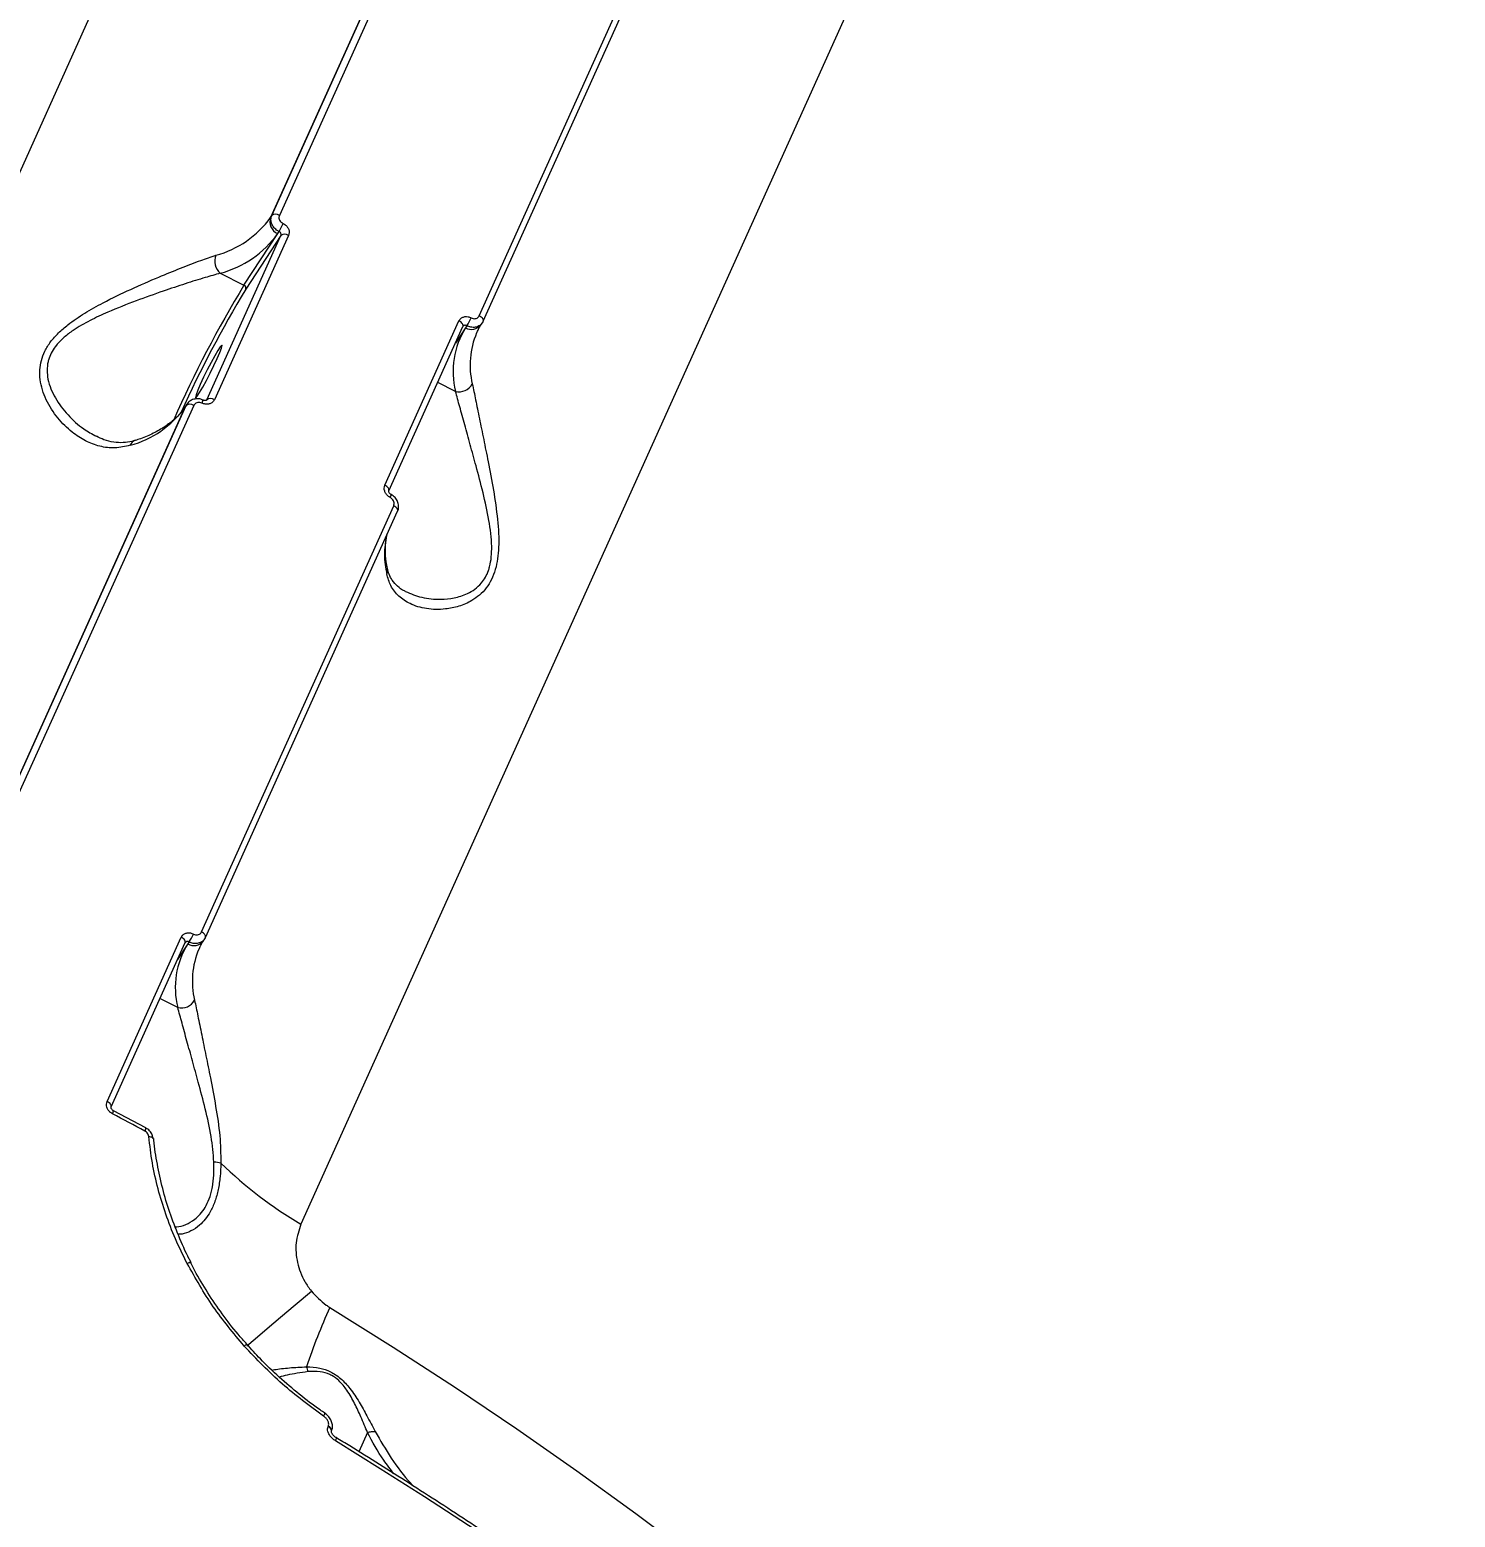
# Model space of a CAD drawing. Header units: millimetres. Extents: x -6901 to 7060, y -7557 to 6158.
# Drawn here: x -694.1 to -477.5, y 1653.9 to 1880 of the extents above; entities that cross this region are included whole.
import ezdxf

# ---------------------------------------------------------------- set-up
doc = ezdxf.new("R2010")
doc.units = ezdxf.units.MM
for name, color, linetype in [('DIKOM_ОБЪЕКТ', 7, 'Continuous'), ('DIKOM_РАЗМЕР_ЗОНА', 7, 'Continuous'), ('DIKOM_РАЗМЕР_ОБЪЕКТА', 7, 'Continuous')]:
    doc.layers.add(name, color=color, linetype=linetype)
doc.styles.add('style1', font='arial.ttf', dxfattribs={"width": 0.8})
doc.dimstyles.new('1-50', dxfattribs={"dimtxt": 300, "dimasz": 200, "dimexe": 100, "dimexo": 0, "dimgap": 100, "dimtad": 1, "dimtxsty": 'style1', "dimcen": 200, "dimclrd": 7, "dimclre": 7, "dimclrt": 7, "dimadec": 1, "dimazin": 2, "dimtfac": 1, "dimtmove": 0, "dimatfit": 2, "dimfxl": 0, "dimlwd": 25, "dimlwe": 18, "dimarcsym": 0})

# ---------------------------------------------------------------- blocks, each defined once
blk = doc.blocks.new('*D2')
at = {"layer": 'Defpoints', "color": 0, "transparency": 16777216}
for p in [(-1102.73, 4151.17), (-5819.23, -4492.42), (4721.24, -4492.42)]:
    blk.add_point(p, dxfattribs=at)
at = {"layer": 'DIKOM_РАЗМЕР_ОБЪЕКТА', "color": 7, "lineweight": 18, "transparency": 16777216}
for p, q in [((-1102.73, 4151.17), (-5919.23, 4151.17)), ((4721.24, -4492.42), (-5919.23, -4492.42))]:
    blk.add_line(p, q, dxfattribs=at)
at = {"layer": 'DIKOM_РАЗМЕР_ОБЪЕКТА', "color": 7, "lineweight": 25, "transparency": 16777216}
blk.add_line((-5819.23, 3951.17), (-5819.23, -4292.42), dxfattribs=at)
at = {"layer": 'DIKOM_РАЗМЕР_ОБЪЕКТА', "color": 7, "transparency": 16777216}
for points in [[(-5852.56, 3951.17), (-5785.89, 3951.17), (-5819.23, 4151.17)], [(-5852.56, -4292.42), (-5785.89, -4292.42), (-5819.23, -4492.42)]]:
    blk.add_solid(points, dxfattribs=at)
at = {"layer": 'DIKOM_РАЗМЕР_ОБЪЕКТА', "color": 7, "transparency": 16777216, "insert": (-6072.4, -170.63), "char_height": 300, "attachment_point": 5, "rotation": 90, "style": 'style1'}
blk.add_mtext('8650', dxfattribs=at)
blk = doc.blocks.new('*D3')
at = {"layer": 'Defpoints', "color": 0, "transparency": 16777216}
for p in [(-1553.27, 6158.28), (-6450.85, -6312.94), (5659.92, -6312.94)]:
    blk.add_point(p, dxfattribs=at)
at = {"layer": 'DIKOM_РАЗМЕР_ЗОНА', "color": 7, "lineweight": 18, "transparency": 16777216}
for p, q in [((-1553.27, 6158.28), (-6550.85, 6158.28)), ((5659.92, -6312.94), (-6550.85, -6312.94))]:
    blk.add_line(p, q, dxfattribs=at)
at = {"layer": 'DIKOM_РАЗМЕР_ЗОНА', "color": 7, "lineweight": 25, "transparency": 16777216}
blk.add_line((-6450.85, 5958.28), (-6450.85, -6112.94), dxfattribs=at)
at = {"layer": 'DIKOM_РАЗМЕР_ЗОНА', "color": 7, "transparency": 16777216}
for points in [[(-6484.18, 5958.28), (-6417.52, 5958.28), (-6450.85, 6158.28)], [(-6484.18, -6112.94), (-6417.52, -6112.94), (-6450.85, -6312.94)]]:
    blk.add_solid(points, dxfattribs=at)
at = {"layer": 'DIKOM_РАЗМЕР_ЗОНА', "color": 7, "transparency": 16777216, "insert": (-6704.02, -77.33), "char_height": 300, "attachment_point": 5, "rotation": 90, "style": 'style1'}
blk.add_mtext('12500', dxfattribs=at)

msp = doc.modelspace()

# ---------------------------------------------------------------- linework, layer by layer
at = {"layer": 'DIKOM_ОБЪЕКТ', "color": 7, "linetype": 'Continuous', "lineweight": 15}
for p, q in [((-746.532, 1745.434), (-623.405, 2018.63)), ((-529.777, 1971.646), (-652.904, 1698.45)), ((-628.315, 1916.281), (-657.514, 1851.494)), ((-657.326, 1851.782), (-628.127, 1916.569)), ((-626.987, 1916.576), (-656.186, 1851.789)), ((-625.797, 1836.539), (-596.598, 1901.326)), ((-625.206, 1835.71), (-596.007, 1900.497)), ((-657.514, 1851.494), (-657.326, 1851.782)), ((-667.207, 1823.775), (-655.949, 1848.753)), ((-654.804, 1848.757), (-666.061, 1823.78)), ((-661.562, 1841.184), (-656.434, 1849.038)), ((-655.949, 1848.753), (-661.292, 1840.57)), ((-656.434, 1849.038), (-656.235, 1849.343)), ((-665.173, 1842.996), (-661.562, 1841.184)), ((-640.141, 1810.772), (-628.884, 1835.75)), ((-639.545, 1809.941), (-628.288, 1834.919)), ((-627.901, 1834.72), (-629.44, 1832.362)), ((-628.284, 1834.916), (-628.275, 1834.928)), ((-627.702, 1835.025), (-627.901, 1834.72)), ((-626.158, 1834.048), (-626.216, 1833.923)), ((-625.523, 1835.188), (-625.335, 1835.476)), ((-625.226, 1835.674), (-625.345, 1835.482)), ((-625.226, 1835.674), (-625.206, 1835.71)), ((-629.417, 1825.053), (-632.123, 1826.41)), ((-670.53, 1822.613), (-699.729, 1757.827)), ((-699.541, 1758.115), (-670.342, 1822.901)), ((-669.202, 1822.908), (-698.401, 1758.122)), ((-670.342, 1822.901), (-670.53, 1822.613)), ((-670.421, 1822.812), (-670.53, 1822.613)), ((-670.233, 1823.1), (-670.421, 1822.812)), ((-670.342, 1822.901), (-670.223, 1823.094)), ((-667.236, 1823.727), (-667.207, 1823.775)), ((-668.012, 1742.872), (-638.813, 1807.659)), ((-667.421, 1742.043), (-638.223, 1806.83)), ((-682.357, 1717.105), (-671.099, 1742.083)), ((-681.76, 1716.274), (-670.503, 1741.252)), ((-670.116, 1741.052), (-671.655, 1738.695)), ((-670.5, 1741.249), (-670.49, 1741.26)), ((-669.917, 1741.358), (-670.116, 1741.052)), ((-667.738, 1741.52), (-667.55, 1741.808)), ((-667.441, 1742.007), (-667.56, 1741.815)), ((-667.441, 1742.007), (-667.421, 1742.043)), ((-668.373, 1740.381), (-668.431, 1740.256)), ((-671.633, 1731.386), (-674.338, 1732.743)), ((-676.473, 1713.078), (-681.412, 1715.703)), ((-649.331, 1669.753), (-649.322, 1669.749)), ((-648.772, 1667.702), (-648.741, 1667.77)), ((-648.275, 1666.945), (-648.251, 1666.998)), ((-642.792, 1666.779), (-644.103, 1663.871))]:
    msp.add_line(p, q, dxfattribs=at)
at = {"layer": 'DIKOM_ОБЪЕКТ', "color": 7, "linetype": 'Continuous', "lineweight": 15, "flags": 128}
for points in [[(-625.206, 1835.71), (-625.188, 1835.765), (-625.184, 1835.869), (-625.214, 1835.983), (-625.277, 1836.101), (-625.371, 1836.22), (-625.492, 1836.336), (-625.636, 1836.443), (-625.797, 1836.539)], [(-628.288, 1834.919), (-628.27, 1834.974), (-628.266, 1835.078), (-628.297, 1835.192), (-628.36, 1835.311), (-628.455, 1835.431), (-628.577, 1835.547), (-628.722, 1835.654), (-628.884, 1835.75)], [(-668.203, 1826.117), (-668.597, 1825.206), (-668.855, 1824.529), (-668.957, 1824.14), (-668.893, 1824.07), (-668.67, 1824.324), (-668.305, 1824.883), (-667.828, 1825.702), (-667.277, 1826.712), (-666.698, 1827.834), (-666.136, 1828.976), (-665.638, 1830.045), (-665.244, 1830.955), (-664.986, 1831.632), (-664.884, 1832.022), (-664.948, 1832.092), (-665.171, 1831.837), (-665.536, 1831.278), (-666.013, 1830.46), (-666.564, 1829.449), (-667.143, 1828.327), (-667.705, 1827.186), (-668.203, 1826.117)], [(-639.545, 1809.941), (-639.527, 1809.996), (-639.524, 1810.1), (-639.554, 1810.214), (-639.618, 1810.333), (-639.712, 1810.453), (-639.834, 1810.569), (-639.979, 1810.677), (-640.141, 1810.772)], [(-638.223, 1806.83), (-638.205, 1806.884), (-638.201, 1806.988), (-638.231, 1807.102), (-638.294, 1807.22), (-638.387, 1807.339), (-638.508, 1807.455), (-638.652, 1807.563), (-638.813, 1807.659)], [(-670.503, 1741.252), (-670.485, 1741.307), (-670.481, 1741.411), (-670.512, 1741.525), (-670.576, 1741.644), (-670.67, 1741.763), (-670.792, 1741.879), (-670.937, 1741.987), (-671.099, 1742.083)], [(-667.421, 1742.043), (-667.403, 1742.098), (-667.399, 1742.202), (-667.429, 1742.315), (-667.492, 1742.434), (-667.586, 1742.553), (-667.707, 1742.668), (-667.851, 1742.776), (-668.012, 1742.872)], [(-681.76, 1716.274), (-681.743, 1716.328), (-681.739, 1716.433), (-681.769, 1716.547), (-681.833, 1716.666), (-681.927, 1716.785), (-682.049, 1716.901), (-682.194, 1717.009), (-682.357, 1717.105)], [(-676.614, 1712.61), (-677.231, 1712.94), (-677.848, 1713.27), (-678.466, 1713.599), (-679.084, 1713.928), (-679.702, 1714.256), (-680.321, 1714.584), (-680.94, 1714.911), (-681.559, 1715.238)], [(-675.36, 1711.44), (-675.363, 1711.46), (-675.398, 1711.534), (-675.467, 1711.602), (-675.568, 1711.66), (-675.698, 1711.707), (-675.852, 1711.741), (-676.023, 1711.761)], [(-669.674, 1692.558), (-669.69, 1692.579), (-669.74, 1692.598), (-669.82, 1692.599), (-669.927, 1692.583), (-670.056, 1692.549), (-670.204, 1692.499)], [(-661.111, 1679.982), (-659.845, 1681.05), (-658.041, 1682.576), (-656.006, 1684.301), (-653.76, 1686.209), (-651.325, 1688.281)], [(-648.51, 1685.806), (-638.873, 1679.775), (-629.395, 1673.622), (-620.086, 1667.353), (-610.956, 1660.974), (-602.011, 1654.491), (-593.261, 1647.91)], [(-649.322, 1669.749), (-649.314, 1669.741), (-649.306, 1669.699), (-649.319, 1669.629), (-649.351, 1669.535), (-649.402, 1669.42), (-649.47, 1669.287)], [(-648.282, 1666.93), (-648.258, 1667.027), (-648.286, 1667.192), (-648.387, 1667.369), (-648.554, 1667.543), (-648.772, 1667.702)], [(-648.251, 1666.999), (-648.227, 1667.095), (-648.255, 1667.26), (-648.356, 1667.437), (-648.523, 1667.612), (-648.741, 1667.77)], [(-647.646, 1665.518), (-647.585, 1665.663), (-647.543, 1665.789), (-647.522, 1665.891), (-647.521, 1665.965), (-647.542, 1666.008), (-647.548, 1666.012)], [(-595.352, 1630.226), (-601.606, 1634.809), (-607.946, 1639.347), (-614.369, 1643.837), (-620.873, 1648.278), (-627.455, 1652.668), (-634.113, 1657.006), (-640.844, 1661.29), (-647.646, 1665.518)]]:
    msp.add_lwpolyline(points, dxfattribs=at)
at = {"layer": 'DIKOM_ОБЪЕКТ', "color": 7, "linetype": 'Continuous', "lineweight": 15}
for centre, radius, start, end in [((-656.751, 1850.991), 0.978, 54.6911, 125.99178), ((-669.728, 1860.265), 15.037, 284.99712, 324.32001), ((-655.662, 1850.843), 1.963, 160.62784, 246.83559), ((-674.497, 1859.026), 20.67, 332.06884, 335.87556), ((-669.259, 1858.247), 15.789, 284.99829, 324.32038), ((-655.374, 1847.958), 0.982, 54.51961, 125.90967), ((-663.522, 1844.847), 2.481, 158.91599, 228.2739), ((-510.239, 1749.204), 177.084, 148.70709, 156.1869), ((-508.945, 1748.492), 178.01, 148.85147, 155.64352), ((-661.755, 1840.732), 0.491, 340.6275, 66.83886), ((-633.845, 1839.246), 7.454, 325.50502, 336.08432), ((-617.268, 1828.1), 12.526, 148.09365, 194.07796), ((-626.972, 1836.275), 1.812, 239.14057, 323.11373), ((-614.732, 1829.072), 12.467, 157.0964, 193.41442), ((-628.863, 1827.264), 2.279, 255.9286, 331.59011), ((-682.745, 1831.384), 15.037, 284.9982, 324.32005), ((-669.767, 1822.11), 0.978, 54.69085, 125.99203), ((-669.91, 1824.306), 2.227, 331.90457, 344.37992), ((-666.631, 1822.98), 0.982, 54.52016, 125.90912), ((-677.677, 1816.384), 1.269, 109.16637, 157.9966), ((-640.048, 1809.384), 0.852, 325.76884, 359.07753), ((-627.151, 1800.237), 13.058, 167.10454, 193.00574), ((-641.111, 1797.876), 1.364, 334.94763, 11.24091), ((-659.483, 1734.432), 12.525, 148.09339, 194.07823), ((-669.187, 1742.608), 1.812, 239.14353, 323.11104), ((-676.06, 1745.579), 7.453, 325.50471, 336.08462), ((-656.947, 1735.404), 12.466, 157.09624, 193.41487), ((-671.078, 1733.597), 2.279, 255.92965, 331.59353), ((-682.263, 1715.717), 0.851, 325.76587, 359.10895), ((-677.255, 1713.059), 0.782, 324.93195, 1.39697), ((-666.446, 1701.522), 6.381, 77.55619, 87.16458), ((-621.079, 1752.677), 62.876, 225.60032, 239.59182), ((-569.64, 1649.66), 86.759, 155.37811, 161.78342), ((-660.124, 1678.505), 1.997, 121.22784, 134.39061), ((-654.475, 1675.644), 2.678, 8.55083, 25.13058)]:
    msp.add_arc(centre, radius, start, end, dxfattribs=at)
for points, knots in [([(-656.235, 1849.343), (-656.364, 1849.416), (-656.689, 1849.598), (-657.109, 1850.033), (-657.405, 1850.608), (-657.503, 1851.227), (-657.385, 1851.597), (-657.326, 1851.782)], [0, 0, 0, 0, 0.1417109, 0.3563822, 0.5709541, 0.7854688, 1, 1, 1, 1]), ([(-656.186, 1851.789), (-656.215, 1851.697), (-656.274, 1851.512), (-656.224, 1851.203), (-656.074, 1850.918), (-655.861, 1850.703), (-655.697, 1850.613), (-655.632, 1850.577)], [0, 0, 0, 0, 0.2141961, 0.4285945, 0.6431474, 0.8580888, 1, 1, 1, 1]), ([(-655.632, 1850.577), (-655.535, 1850.524), (-655.289, 1850.389), (-654.971, 1850.066), (-654.746, 1849.637), (-654.671, 1849.174), (-654.759, 1848.896), (-654.804, 1848.757)], [0, 0, 0, 0, 0.1418578, 0.3567262, 0.5713381, 0.7857435, 1, 1, 1, 1]), ([(-655.949, 1848.753), (-655.935, 1848.799), (-655.905, 1848.891), (-655.932, 1849.043), (-656.009, 1849.182), (-656.118, 1849.285), (-656.202, 1849.327), (-656.235, 1849.343)], [0, 0, 0, 0, 0.2139614, 0.428193, 0.6427631, 0.8578876, 1, 1, 1, 1]), ([(-678.853, 1816.859), (-679.624, 1816.682), (-681.192, 1816.321), (-683.475, 1816.624), (-685.669, 1817.451), (-687.843, 1818.867), (-689.936, 1820.932), (-691.694, 1823.641), (-692.687, 1826.653), (-692.59, 1829.268), (-691.867, 1831.203), (-690.982, 1832.618), (-689.782, 1833.959), (-688.065, 1835.435), (-685.779, 1836.972), (-682.561, 1838.765), (-678.735, 1840.603), (-674.753, 1842.338), (-671.169, 1843.803), (-668.213, 1844.945), (-666.582, 1845.491), (-665.837, 1845.74)], [0, 0, 0, 0, 0.0545832, 0.1110314, 0.1659471, 0.2220131, 0.2890715, 0.3579602, 0.4226727, 0.4774034, 0.5047499, 0.5330998, 0.5623532, 0.5923817, 0.6398886, 0.6885845, 0.7592831, 0.832059, 0.8901584, 0.9498675, 1, 1, 1, 1]), ([(-665.173, 1842.996), (-665.921, 1842.789), (-667.543, 1842.342), (-670.488, 1841.409), (-674.017, 1840.231), (-677.999, 1838.817), (-681.768, 1837.335), (-684.993, 1835.839), (-687.229, 1834.564), (-688.93, 1833.282), (-690.29, 1831.919), (-691.048, 1830.6), (-691.42, 1829.291), (-691.534, 1828.215), (-691.318, 1826.301), (-690.297, 1823.908), (-688.352, 1821.373), (-686.191, 1819.425), (-684.652, 1818.573), (-684.005, 1818.215)], [0, 0, 0, 0, 0.0614983, 0.1332845, 0.2070247, 0.2942455, 0.3837629, 0.4410896, 0.4995854, 0.5336094, 0.5685487, 0.6185585, 0.6318821, 0.6630859, 0.6953265, 0.7723606, 0.8544271, 0.9387515, 1, 1, 1, 1]), ([(-628.884, 1835.75), (-628.839, 1835.833), (-628.725, 1836.042), (-628.418, 1836.288), (-627.984, 1836.428), (-627.496, 1836.421), (-627.186, 1836.29), (-627.031, 1836.225)], [0, 0, 0, 0, 0.1406171, 0.3550762, 0.5698582, 0.7848769, 1, 1, 1, 1]), ([(-627.031, 1836.225), (-626.928, 1836.181), (-626.722, 1836.093), (-626.397, 1836.089), (-626.108, 1836.181), (-625.903, 1836.345), (-625.827, 1836.484), (-625.797, 1836.539)], [0, 0, 0, 0, 0.2151167, 0.4301439, 0.6449498, 0.8594695, 1, 1, 1, 1]), ([(-627.702, 1835.025), (-627.752, 1835.049), (-627.853, 1835.096), (-628.012, 1835.103), (-628.153, 1835.059), (-628.242, 1834.993), (-628.272, 1834.941), (-628.279, 1834.93)], [0, 0, 0, 0, 0.2353283, 0.4702695, 0.7047504, 0.9387759, 1, 1, 1, 1]), ([(-625.345, 1835.482), (-625.37, 1835.439), (-625.49, 1835.23), (-625.852, 1834.958), (-626.427, 1834.764), (-627.081, 1834.769), (-627.495, 1834.94), (-627.702, 1835.025)], [0, 0, 0, 0, 0.061318, 0.2959067, 0.5305783, 0.7653143, 1, 1, 1, 1]), ([(-626.132, 1834.016), (-626.037, 1834.244), (-625.87, 1834.651), (-625.628, 1835.024), (-625.523, 1835.188)], [0, 0, 0, 0, 0.5626778, 1, 1, 1, 1]), ([(-626.858, 1826.179), (-626.697, 1825.404), (-626.374, 1823.852), (-625.788, 1820.941), (-625.137, 1817.765), (-624.407, 1814.118), (-623.625, 1810.045), (-622.978, 1805.651), (-622.729, 1801.521), (-623.135, 1798.419), (-623.909, 1796.427), (-624.724, 1795.11), (-625.749, 1794.045), (-627.154, 1793.051), (-628.919, 1792.305), (-631.287, 1791.845), (-633.859, 1791.906), (-636.259, 1792.625), (-638.071, 1793.845), (-639.3, 1795.351), (-639.693, 1796.685), (-639.875, 1797.299)], [0, 0, 0, 0, 0.0554758, 0.1110248, 0.1664977, 0.2220067, 0.290024, 0.357963, 0.4226764, 0.4774076, 0.5052471, 0.5330949, 0.5627096, 0.5923759, 0.6404302, 0.6885816, 0.7603256, 0.832062, 0.8909997, 0.949868, 1, 1, 1, 1]), ([(-637.005, 1794.628), (-636.209, 1794.292), (-634.572, 1793.6), (-631.981, 1793.364), (-629.596, 1793.582), (-627.839, 1794.129), (-626.451, 1794.942), (-625.286, 1796.01), (-624.573, 1797.26), (-624.143, 1798.661), (-623.937, 1799.885), (-623.865, 1802.237), (-624.295, 1805.553), (-625.205, 1809.667), (-626.234, 1813.511), (-627.184, 1816.967), (-628.027, 1819.994), (-628.789, 1822.786), (-629.208, 1824.297), (-629.417, 1825.053)], [0, 0, 0, 0, 0.083444, 0.1717498, 0.2296948, 0.2874964, 0.3219933, 0.3564055, 0.4063784, 0.4196907, 0.4513527, 0.4830861, 0.5600597, 0.6431413, 0.7263396, 0.7949313, 0.8634836, 0.9317859, 1, 1, 1, 1]), ([(-670.421, 1822.812), (-670.579, 1822.585), (-671.06, 1821.887), (-672.07, 1820.814), (-673.552, 1819.655), (-675.292, 1818.657), (-676.848, 1817.992), (-677.828, 1817.67), (-678.09, 1817.583)], [0, 0, 0, 0, 0.10264, 0.3148445, 0.5229119, 0.7263086, 0.9265824, 1, 1, 1, 1]), ([(-667.771, 1823.694), (-667.822, 1823.722), (-668.098, 1823.877), (-668.666, 1823.953), (-669.378, 1823.835), (-669.949, 1823.476), (-670.298, 1823.086), (-670.365, 1822.815), (-670.381, 1822.753)], [0, 0, 0, 0, 0.0544855, 0.2965003, 0.5182144, 0.7310988, 0.938108, 1, 1, 1, 1]), ([(-667.945, 1823.258), (-668.051, 1823.297), (-668.262, 1823.377), (-668.594, 1823.372), (-668.888, 1823.271), (-669.095, 1823.103), (-669.172, 1822.964), (-669.202, 1822.908)], [0, 0, 0, 0, 0.2151504, 0.4301588, 0.6449834, 0.8594897, 1, 1, 1, 1]), ([(-666.061, 1823.78), (-666.106, 1823.697), (-666.221, 1823.487), (-666.531, 1823.236), (-666.972, 1823.085), (-667.47, 1823.078), (-667.787, 1823.198), (-667.945, 1823.258)], [0, 0, 0, 0, 0.1406144, 0.3551231, 0.5698853, 0.7848902, 1, 1, 1, 1]), ([(-667.246, 1823.724), (-667.251, 1823.711), (-667.26, 1823.689), (-667.358, 1823.645), (-667.493, 1823.633), (-667.638, 1823.652), (-667.728, 1823.694), (-667.764, 1823.711)], [0, 0, 0, 0, 0.3022307, 0.5216608, 0.7023754, 0.8805832, 1, 1, 1, 1]), ([(-678.088, 1817.614), (-678.259, 1817.552), (-678.878, 1817.329), (-679.965, 1817.218), (-681.379, 1817.281), (-682.744, 1817.603), (-683.617, 1818.031), (-684, 1818.219)], [0, 0, 0, 0, 0.083719, 0.3025072, 0.5447951, 0.8003168, 1, 1, 1, 1]), ([(-639.344, 1808.905), (-639.439, 1808.962), (-639.679, 1809.106), (-639.988, 1809.443), (-640.205, 1809.884), (-640.275, 1810.355), (-640.186, 1810.633), (-640.141, 1810.772)], [0, 0, 0, 0, 0.1418458, 0.3567299, 0.5713304, 0.7857203, 1, 1, 1, 1]), ([(-639.195, 1809.374), (-639.222, 1809.388), (-639.297, 1809.426), (-639.406, 1809.525), (-639.5, 1809.652), (-639.55, 1809.776), (-639.563, 1809.883), (-639.551, 1809.931), (-639.543, 1809.944), (-639.541, 1809.948)], [0, 0, 0, 0, 0.0810387, 0.2270421, 0.3736755, 0.5247882, 0.6833283, 0.9026262, 1, 1, 1, 1]), ([(-638.813, 1807.659), (-638.784, 1807.751), (-638.724, 1807.937), (-638.771, 1808.251), (-638.915, 1808.546), (-639.121, 1808.771), (-639.28, 1808.867), (-639.344, 1808.905)], [0, 0, 0, 0, 0.2142342, 0.4285531, 0.6431541, 0.8580707, 1, 1, 1, 1]), ([(-638.241, 1806.839), (-638.21, 1806.894), (-638.072, 1807.138), (-638.037, 1807.664), (-638.184, 1808.331), (-638.574, 1808.957), (-638.986, 1809.229), (-639.195, 1809.367)], [0, 0, 0, 0, 0.0638953, 0.2869377, 0.5143048, 0.7526533, 1, 1, 1, 1]), ([(-639.774, 1798.149), (-639.837, 1798.477), (-640.023, 1799.444), (-640.113, 1800.967), (-640.035, 1802.408), (-639.816, 1803.193), (-639.743, 1803.456)], [0, 0, 0, 0, 0.1695751, 0.4990264, 0.8321424, 1, 1, 1, 1]), ([(-637.005, 1794.627), (-637.068, 1794.652), (-637.559, 1794.848), (-638.251, 1795.398), (-639.02, 1796.242), (-639.515, 1797.146), (-639.688, 1797.853), (-639.764, 1798.161)], [0, 0, 0, 0, 0.0399073, 0.3129012, 0.5897143, 0.821526, 1, 1, 1, 1]), ([(-671.099, 1742.083), (-671.054, 1742.166), (-670.94, 1742.375), (-670.633, 1742.621), (-670.199, 1742.761), (-669.711, 1742.754), (-669.401, 1742.623), (-669.246, 1742.557)], [0, 0, 0, 0, 0.1406154, 0.3550804, 0.5698599, 0.7848747, 1, 1, 1, 1]), ([(-669.917, 1741.358), (-669.967, 1741.381), (-670.068, 1741.428), (-670.227, 1741.436), (-670.368, 1741.392), (-670.457, 1741.325), (-670.488, 1741.273), (-670.494, 1741.263)], [0, 0, 0, 0, 0.2352989, 0.4702861, 0.7047404, 0.9387739, 1, 1, 1, 1]), ([(-667.56, 1741.815), (-667.585, 1741.771), (-667.705, 1741.562), (-668.067, 1741.29), (-668.642, 1741.097), (-669.296, 1741.102), (-669.71, 1741.272), (-669.917, 1741.358)], [0, 0, 0, 0, 0.0613172, 0.2959026, 0.5305984, 0.7653078, 1, 1, 1, 1]), ([(-669.246, 1742.557), (-669.143, 1742.514), (-668.937, 1742.426), (-668.612, 1742.421), (-668.323, 1742.514), (-668.118, 1742.678), (-668.042, 1742.817), (-668.012, 1742.872)], [0, 0, 0, 0, 0.2151322, 0.4301574, 0.6449612, 0.8594395, 1, 1, 1, 1]), ([(-668.347, 1740.348), (-668.253, 1740.577), (-668.085, 1740.983), (-667.844, 1741.357), (-667.738, 1741.52)], [0, 0, 0, 0, 0.5627088, 1, 1, 1, 1]), ([(-669.073, 1732.512), (-668.912, 1731.737), (-668.589, 1730.185), (-668.003, 1727.273), (-667.353, 1724.098), (-666.62, 1720.451), (-665.851, 1716.38), (-665.158, 1712.003), (-665.1, 1709.137), (-665.071, 1707.753)], [0, 0, 0, 0, 0.1316599, 0.2634911, 0.3951417, 0.5268777, 0.6882989, 0.8495344, 1, 1, 1, 1]), ([(-666.13, 1707.895), (-666.241, 1709.188), (-666.473, 1711.903), (-667.432, 1716.002), (-668.446, 1719.843), (-669.399, 1723.3), (-670.242, 1726.327), (-671.004, 1729.119), (-671.423, 1730.63), (-671.633, 1731.386)], [0, 0, 0, 0, 0.1463725, 0.3075819, 0.4690095, 0.6020996, 0.7351136, 0.8676455, 1, 1, 1, 1]), ([(-681.559, 1715.238), (-681.654, 1715.295), (-681.894, 1715.439), (-682.203, 1715.775), (-682.42, 1716.217), (-682.491, 1716.687), (-682.401, 1716.966), (-682.357, 1717.105)], [0, 0, 0, 0, 0.1418386, 0.3567118, 0.5713067, 0.7856857, 1, 1, 1, 1]), ([(-681.41, 1715.707), (-681.437, 1715.72), (-681.512, 1715.758), (-681.621, 1715.858), (-681.715, 1715.985), (-681.766, 1716.109), (-681.778, 1716.216), (-681.766, 1716.264), (-681.758, 1716.277), (-681.756, 1716.281)], [0, 0, 0, 0, 0.081037, 0.2270375, 0.3736678, 0.5247852, 0.6832338, 0.9026282, 1, 1, 1, 1]), ([(-676.023, 1711.761), (-676.043, 1711.864), (-676.083, 1712.071), (-676.27, 1712.354), (-676.465, 1712.525), (-676.588, 1712.595), (-676.614, 1712.61)], [0, 0, 0, 0, 0.30572, 0.6116207, 0.9180383, 1, 1, 1, 1]), ([(-675.38, 1711.439), (-675.384, 1711.528), (-675.399, 1711.847), (-675.658, 1712.367), (-676.048, 1712.848), (-676.381, 1712.999), (-676.488, 1713.047)], [0, 0, 0, 0, 0.1319689, 0.4717551, 0.8307456, 1, 1, 1, 1]), ([(-670.204, 1692.499), (-670.813, 1693.731), (-672.031, 1696.195), (-673.492, 1699.988), (-674.674, 1703.859), (-675.561, 1707.796), (-675.869, 1710.44), (-676.023, 1711.761)], [0, 0, 0, 0, 0.1978355, 0.3955006, 0.5931685, 0.7965826, 1, 1, 1, 1]), ([(-669.581, 1692.6), (-669.683, 1692.786), (-670.406, 1694.114), (-671.517, 1696.671), (-672.885, 1700.254), (-673.974, 1703.901), (-674.758, 1707.566), (-675.183, 1710.106), (-675.26, 1711.405), (-675.265, 1711.493)], [0, 0, 0, 0, 0.0309564, 0.2203691, 0.4110715, 0.6026195, 0.7945252, 0.9861137, 1, 1, 1, 1]), ([(-672.017, 1698.082), (-671.936, 1698.075), (-671.427, 1698.028), (-670.401, 1698.364), (-668.889, 1699.171), (-667.634, 1700.557), (-666.815, 1702.28), (-666.508, 1703.387), (-666.277, 1704.6), (-666.123, 1705.924), (-666.128, 1707.232), (-666.13, 1707.895)], [0, 0, 0, 0, 0.0292383, 0.1832295, 0.3411677, 0.545388, 0.6492648, 0.7568976, 0.7723782, 0.8846293, 1, 1, 1, 1]), ([(-665.071, 1707.753), (-665.102, 1707.062), (-665.163, 1705.664), (-665.459, 1703.694), (-665.956, 1701.874), (-666.845, 1699.908), (-668.129, 1698.338), (-669.63, 1697.357), (-670.766, 1696.916), (-671.393, 1696.953), (-671.596, 1696.964)], [0, 0, 0, 0, 0.1079997, 0.2183463, 0.3266589, 0.4386914, 0.6348815, 0.7797052, 0.928723, 1, 1, 1, 1]), ([(-652.904, 1698.45), (-653.214, 1697.531), (-653.826, 1695.712), (-653.573, 1692.638), (-652.642, 1690.089), (-651.672, 1688.757), (-651.325, 1688.281)], [0, 0, 0, 0, 0.2885646, 0.5716288, 0.8470405, 1, 1, 1, 1]), ([(-661.521, 1679.932), (-663.155, 1681.888), (-666.462, 1685.846), (-668.947, 1690.264), (-670.204, 1692.499)], [0, 0, 0, 0, 0.4941737, 1, 1, 1, 1]), ([(-661.135, 1680.234), (-661.581, 1680.73), (-662.902, 1682.197), (-664.896, 1684.803), (-667.096, 1688.029), (-668.672, 1690.635), (-669.45, 1692.177), (-669.649, 1692.571)], [0, 0, 0, 0, 0.1317711, 0.390174, 0.6497551, 0.9103352, 1, 1, 1, 1]), ([(-651.325, 1688.281), (-650.61, 1687.519), (-649.82, 1686.678), (-648.793, 1685.983), (-648.607, 1685.866), (-648.51, 1685.806)], [0, 0, 0, 0, 0.8217534, 0.9078654, 1, 1, 1, 1]), ([(-649.313, 1669.78), (-649.533, 1669.923), (-650.854, 1670.787), (-653.17, 1672.585), (-656.218, 1675.171), (-658.891, 1677.723), (-660.46, 1679.474), (-661.139, 1680.231)], [0, 0, 0, 0, 0.0504843, 0.3032976, 0.5559531, 0.8080359, 1, 1, 1, 1]), ([(-649.47, 1669.287), (-651.603, 1670.849), (-655.925, 1674.01), (-659.64, 1677.942), (-661.521, 1679.932)], [0, 0, 0, 0, 0.4937923, 1, 1, 1, 1]), ([(-657.323, 1676.291), (-657.194, 1676.311), (-656.44, 1676.427), (-654.696, 1676.651), (-652.936, 1676.738), (-652.051, 1676.781)], [0, 0, 0, 0, 0.0927817, 0.5432291, 1, 1, 1, 1]), ([(-651.827, 1676.042), (-652.94, 1675.881), (-654.559, 1675.648), (-655.82, 1675.322), (-656.214, 1675.221)], [0, 0, 0, 0, 0.6876102, 1, 1, 1, 1]), ([(-652.051, 1676.781), (-651.387, 1676.754), (-650.233, 1676.707), (-648.415, 1676.115), (-646.784, 1675.019), (-645.314, 1673.369), (-644.032, 1671.408), (-642.799, 1669.199), (-642.042, 1667.733), (-641.634, 1666.943)], [0, 0, 0, 0, 0.1507884, 0.2625437, 0.375834, 0.5043733, 0.6581153, 0.8160041, 1, 1, 1, 1]), ([(-642.792, 1666.779), (-643.12, 1667.566), (-643.721, 1669.005), (-644.704, 1671.184), (-645.769, 1673.084), (-646.963, 1674.59), (-647.946, 1675.312), (-648.895, 1675.793), (-650.182, 1676.139), (-651.221, 1676.078), (-651.827, 1676.042)], [0, 0, 0, 0, 0.1920659, 0.3511823, 0.5094857, 0.6344355, 0.7186482, 0.7420925, 0.8495956, 1, 1, 1, 1]), ([(-648.741, 1667.77), (-648.722, 1667.823), (-648.675, 1667.956), (-648.687, 1668.228), (-648.812, 1668.588), (-649.076, 1668.975), (-649.338, 1669.183), (-649.47, 1669.287)], [0, 0, 0, 0, 0.1033723, 0.2624226, 0.4611647, 0.7282098, 1, 1, 1, 1]), ([(-648.267, 1667.006), (-648.211, 1667.141), (-648.085, 1667.447), (-648.106, 1667.99), (-648.286, 1668.595), (-648.684, 1669.209), (-649.071, 1669.592), (-649.315, 1669.743), (-649.324, 1669.749)], [0, 0, 0, 0, 0.1383509, 0.3133094, 0.5034963, 0.7296526, 0.9903075, 1, 1, 1, 1]), ([(-647.646, 1665.518), (-647.813, 1665.635), (-648.177, 1665.889), (-648.588, 1666.394), (-648.817, 1666.908), (-648.88, 1667.352), (-648.808, 1667.585), (-648.772, 1667.702)], [0, 0, 0, 0, 0.2267592, 0.4919648, 0.6959509, 0.8477332, 1, 1, 1, 1]), ([(-647.548, 1666.015), (-647.558, 1666.02), (-647.716, 1666.104), (-647.947, 1666.314), (-648.157, 1666.593), (-648.243, 1666.776), (-648.27, 1666.878), (-648.277, 1666.937), (-648.274, 1666.951), (-648.275, 1666.947), (-648.275, 1666.946)], [0, 0, 0, 0, 0.0268112, 0.4102527, 0.638866, 0.7702326, 0.8535406, 0.9135624, 0.9805159, 1, 1, 1, 1]), ([(-642.787, 1666.785), (-642.787, 1666.784), (-642.789, 1666.783), (-642.791, 1666.781), (-642.792, 1666.78), (-642.792, 1666.779)], [0, 0, 0, 0, 0.2923928, 0.673317, 1, 1, 1, 1]), ([(-642.787, 1666.785), (-642.581, 1666.844), (-642.206, 1666.952), (-641.831, 1666.964), (-641.665, 1666.947), (-641.634, 1666.943)], [0, 0, 0, 0, 0.4994279, 0.9073143, 1, 1, 1, 1]), ([(-638.765, 1660.516), (-639.302, 1661.201), (-640.862, 1663.188), (-642.024, 1665.36), (-642.787, 1666.785)], [0, 0, 0, 0, 0.3444331, 1, 1, 1, 1]), ([(-641.634, 1666.943), (-640.843, 1665.58), (-639.25, 1662.837), (-637.195, 1660.119), (-635.957, 1658.788), (-635.845, 1658.668)], [0, 0, 0, 0, 0.4735103, 0.9526864, 1, 1, 1, 1]), ([(-595.306, 1630.755), (-596.842, 1631.888), (-601.295, 1635.173), (-608.797, 1640.542), (-617.861, 1646.828), (-627.083, 1653.015), (-636.29, 1658.99), (-643.143, 1663.3), (-646.86, 1665.588), (-647.548, 1666.012)], [0, 0, 0, 0, 0.092525, 0.2683157, 0.4441088, 0.6198974, 0.7956862, 0.9622206, 1, 1, 1, 1])]:
    msp.add_open_spline(points, degree=3, knots=knots, dxfattribs=at)

# ---------------------------------------------------------------- dimensions: what is measured, and where the dimension line sits
at = {"layer": 'DIKOM_РАЗМЕР_ЗОНА'}
dim = msp.add_linear_dim(base=(-6450.85, -6312.937), p1=(-1553.272, 6158.285), p2=(5659.925, -6312.937), angle=90, text='12500', dimstyle='1-50', dxfattribs=at)
dim.commit()
dim.dimension.update_dxf_attribs({"geometry": '*D3', "text_midpoint": (-6450.85, -77.326), "dimtype": 160})
at = {"layer": 'DIKOM_РАЗМЕР_ОБЪЕКТА'}
dim = msp.add_linear_dim(base=(-5819.225, -4492.425), p1=(-1102.732, 4151.169), p2=(4721.24, -4492.425), angle=90, text='8650', dimstyle='1-50', dxfattribs=at)
dim.commit()
dim.dimension.update_dxf_attribs({"geometry": '*D2', "text_midpoint": (-5819.225, -170.628), "dimtype": 160})

doc.saveas('drawing.dxf')
